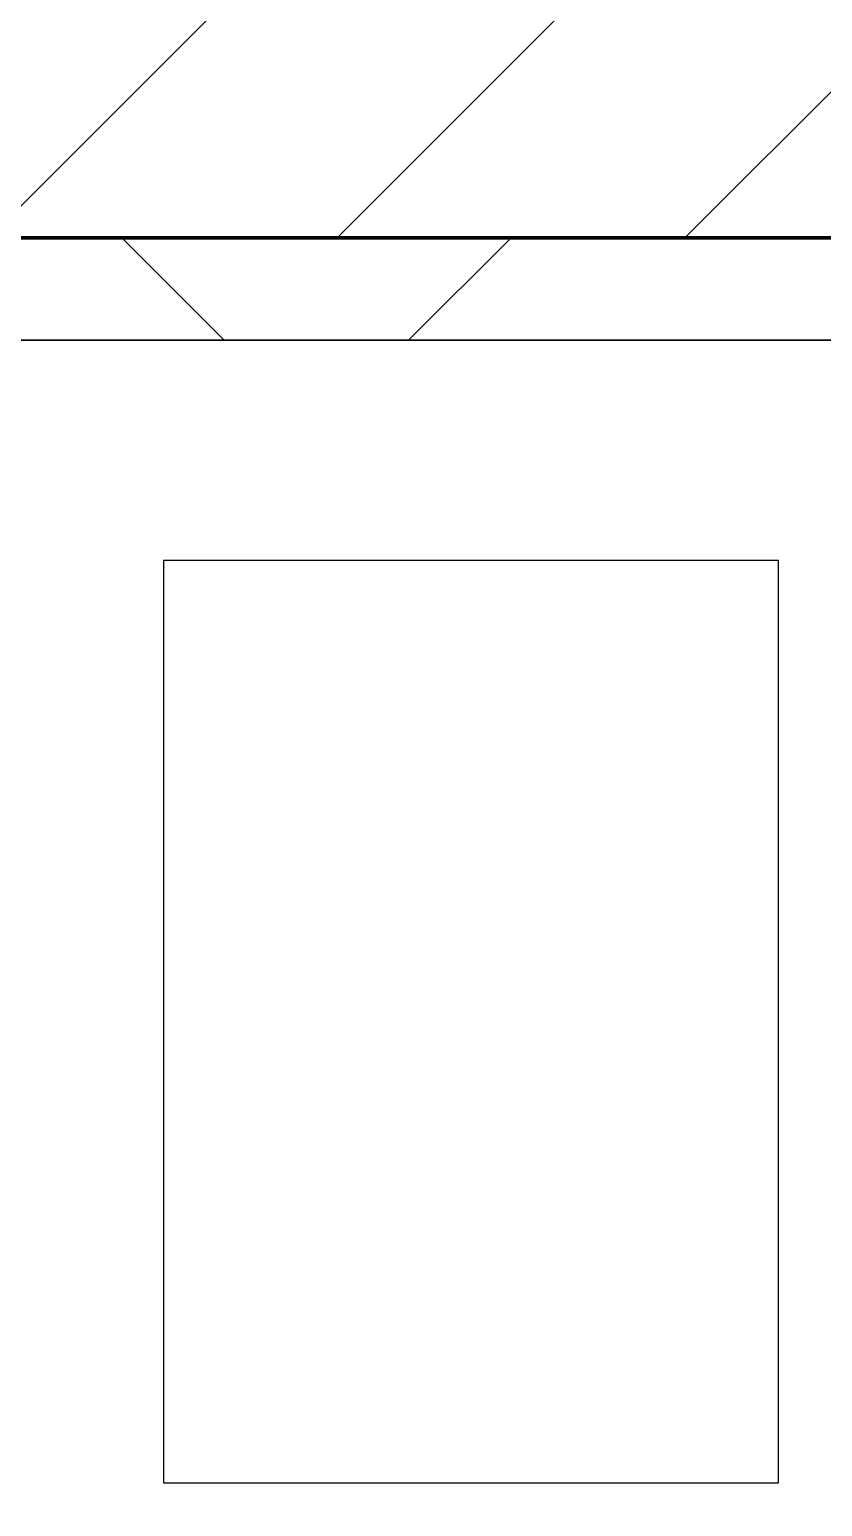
# Model space of a CAD drawing. Header units: millimetres. Extents: x -853228 to -744682, y -17776 to 32484.
# Drawn here: x -780998 to -780611, y 7325 to 8046 of the extents above; entities that cross this region are included whole.
import ezdxf
from ezdxf.xclip import XClip

# ---------------------------------------------------------------- set-up
doc = ezdxf.new("R2010")
doc.units = ezdxf.units.MM
doc.header["$XCLIPFRAME"] = 0
doc.layers.add('000 - WIPEOUT', color=250, linetype='Continuous')
doc.layers.add('A11_ALU.SOLID SHEET', color=2, linetype='Continuous')
for name, color, linetype, lineweight in [('A-GLAZ-CURT', 2, 'Continuous', 9), ('A-WALL', 5, 'Continuous', 35), ('A-WALL-FNSH', 2, 'Continuous', 35), ('A-WALL-PATT', 1, 'Continuous', 9)]:
    doc.layers.add(name, color=color, linetype=linetype, lineweight=lineweight)

# ---------------------------------------------------------------- blocks, each defined once
blk = doc.blocks.new('PPLS-PP19_Custom Tile Pattern - Custom Tile Pattern-V64-4281-01 ENLARGED LOWER PLATFORM LEVEL - REFLECTED CEILING PLAN - SHEET 2')
at = {"layer": 'A-GLAZ-CURT'}
for p, q in [((-300, 0), (300, 0)), ((300, 0), (-300, 0)), ((195.99, 0), (213.31, 0)), ((213.31, 0), (195.99, 0)), ((230.06, 0), (300, 0)), ((-300, -50), (300, -50)), ((300, -50), (-300, -50))]:
    blk.add_line(p, q, dxfattribs=at)
for points, knots in [([(-150.34, 0), (-150.07, 0), (-147.75, 0), (-142.6, 0), (-127.26, 0), (-107.3, 0), (-90.42, 0), (-75.26, 0), (-68.41, 0), (-65.12, 0), (-63.63, 0)], [-4948.728362, -4948.728362, -4948.728362, -4948.728362, -4883.323924, -4440.880425, -4054.690705, -3793.097032, -3402.597032, -3144.956779, -3050.982048, -2969.237017, -2969.237017, -2969.237017, -2969.237017]), ([(-26.75, 0), (-27.82, 0), (-36.18, 0), (-53.55, 0), (-78.2, 0), (-110.94, 0), (-130.52, 0), (-147.74, 0), (-149.07, 0)], [-8718.362214, -8718.362214, -8718.362214, -8718.362214, -8532.293389, -8073.216054, -7508.296369, -7004.680444, -6449.282163, -6277.220794, -6277.220794, -6277.220794, -6277.220794]), ([(-126.5, 0), (-122.44, 0), (-108.71, 0), (-86.68, 0), (-63.44, 0), (-54.4, 0), (-49.99, 0), (-46.87, 0), (-45.9, 0)], [-5231.017328, -5231.017328, -5231.017328, -5231.017328, -4994.692869, -4542.524482, -4008.285538, -3689.699207, -3546.54457, -3488.191564, -3488.191564, -3488.191564, -3488.191564]), ([(-46.15, 0), (-46.58, 0), (-49.04, 0), (-60.59, 0), (-81.23, 0), (-99.51, 0), (-114.02, 0), (-117.28, 0), (-118.78, 0)], [-1484.618509, -1484.618509, -1484.618509, -1484.618509, -1405.135169, -1060.00838, -740.068933, -229.489605, -116.330425, 0, 0, 0, 0]), ([(-45.82, 0), (-49.41, 0), (-60.54, 0), (-85.2, 0), (-105.18, 0), (-113.42, 0), (-114.94, 0)], [-3411.875505, -3411.875505, -3411.875505, -3411.875505, -2842.901703, -2193.204658, -1433.981041, -1187.033974, -1187.033974, -1187.033974, -1187.033974]), ([(-114.85, 0), (-113.65, 0), (-109.1, 0), (-98.9, 0), (-85.29, 0), (-71.67, 0), (-65.93, 0), (-65.07, 0)], [-3137.969889, -3137.969889, -3137.969889, -3137.969889, -3074.362186, -2902.289527, -2605.247022, -2322.099534, -2241.8264, -2241.8264, -2241.8264, -2241.8264]), ([(-114.84, 0), (-107.94, 0), (-91.34, 0), (-74.02, 0), (-62.74, 0), (-60.36, 0), (-59.97, 0)], [-6772.672037, -6772.672037, -6772.672037, -6772.672037, -6236.997189, -5713.340575, -5140.470607, -5006.787413, -5006.787413, -5006.787413, -5006.787413]), ([(-114.1, 0), (-113, 0), (-108.61, 0), (-96.78, 0), (-71.33, 0), (-42.53, 0), (-12.78, 0), (4.23, 0), (9.64, 0), (10.14, 0), (10.18, 0)], [-5602.276082, -5602.276082, -5602.276082, -5602.276082, -5430.283136, -5103.229623, -4799.173296, -4065.652676, -3589.737505, -3285.047089, -3066.359526, -3044.715262, -3044.715262, -3044.715262, -3044.715262]), ([(-45.86, 0), (-49.6, 0), (-58.24, 0), (-75.59, 0), (-94, 0), (-109.74, 0), (-113.27, 0), (-114.09, 0)], [-1688.707179, -1688.707179, -1688.707179, -1688.707179, -1466.981642, -1208.454564, -789.402658, -501.969187, -365.365831, -365.365831, -365.365831, -365.365831]), ([(-63.96, 0), (-64.13, 0), (-72.5, 0), (-80.63, 0), (-86.16, 0)], [-2171.769325, -2171.769325, -2171.769325, -2171.769325, -2007.031671, -1681.3698, -1681.3698, -1681.3698, -1681.3698]), ([(-29.03, 0), (-33.97, 0), (-43.74, 0), (-56.37, 0), (-71.66, 0), (-77.83, 0), (-82.66, 0), (-83.28, 0), (-83.28, 0)], [-2680.714891, -2680.714891, -2680.714891, -2680.714891, -2413.671296, -2161.752162, -2006.592567, -1646.621388, -1424.436217, -1393.971743, -1393.971743, -1393.971743, -1393.971743]), ([(-83.28, 0), (-83.28, 0), (-82.91, 0), (-76.14, 0), (-62.97, 0), (-48.14, 0), (-36.49, 0), (-33.57, 0), (-29.94, 0), (-28.57, 0)], [-1393.4169, -1393.4169, -1393.4169, -1393.4169, -1353.722004, -1274.333717, -1073.56893, -651.549973, -296.515819, -83.513472, 0, 0, 0, 0]), ([(-66.39, 0), (-66.39, 0), (-63.63, 0), (-57.13, 0), (-49.27, 0), (-46.29, 0)], [-2493.31794, -2493.31794, -2493.31794, -2493.31794, -2315.303971, -1809.437387, -1498.934542, -1498.934542, -1498.934542, -1498.934542]), ([(31.18, 0), (25.97, 0), (11.99, 0), (-16.92, 0), (-47.42, 0), (-65.77, 0), (-66.37, 0), (-66.38, 0)], [-4496.803627, -4496.803627, -4496.803627, -4496.803627, -4222.080604, -3745.412743, -2981.410125, -2542.574734, -2498.224237, -2498.224237, -2498.224237, -2498.224237]), ([(-63.63, 0), (-61.49, 0), (-57.39, 0), (-54.49, 0), (-45.2, 0), (-40.79, 0), (-40.46, 0), (-40.44, 0)], [-2969.237017, -2969.237017, -2969.237017, -2969.237017, -2851.217951, -2734.127174, -2474.780881, -2410.990208, -2350.645972, -2350.645972, -2350.645972, -2350.645972]), ([(-58.83, 0), (-58.37, 0), (-57.29, 0), (-54.23, 0), (-46.33, 0), (-42.62, 0), (-41.76, 0)], [-4859.52896, -4859.52896, -4859.52896, -4859.52896, -4680.891996, -4469.85053, -4321.566175, -4270.495146, -4270.495146, -4270.495146, -4270.495146]), ([(-51.83, 0), (-51.83, 0), (-51.78, 0), (-48.88, 0), (-47.56, 0), (-46.96, 0)], [-632.814994, -632.814994, -632.814994, -632.814994, -627.965721, -508.377888, -386.946528, -386.946528, -386.946528, -386.946528]), ([(76.63, 0), (74.8, 0), (67.65, 0), (53.52, 0), (37, 0), (24.07, 0), (12.82, 0), (-2.9, 0), (-20.62, 0), (-32.81, 0), (-44.85, 0), (-51.43, 0), (-51.79, 0)], [-3095.572228, -3095.572228, -3095.572228, -3095.572228, -2950.589685, -2634.532728, -2313.748533, -2106.613311, -1925.670641, -1617.263037, -1290.787923, -1039.307308, -819.71621, -644.910881, -644.910881, -644.910881, -644.910881]), ([(-36.33, 0), (-36.43, 0), (-37.27, 0), (-43.4, 0), (-45, 0), (-45.92, 0)], [-1855.773136, -1855.773136, -1855.773136, -1855.773136, -1810.870157, -1672.078046, -1499.409233, -1499.409233, -1499.409233, -1499.409233]), ([(-45.88, 0), (-40.88, 0), (-33.11, 0), (-29.82, 0), (-29.19, 0)], [-1484.914679, -1484.914679, -1484.914679, -1484.914679, -963.711516, -666.19313, -666.19313, -666.19313, -666.19313]), ([(-45.85, 0), (-42.96, 0), (-30.11, 0), (-18.03, 0), (8.61, 0), (15.02, 0), (22.91, 0), (31, 0), (39.04, 0), (51.19, 0), (58.74, 0), (61.34, 0), (61.45, 0)], [-3487.344885, -3487.344885, -3487.344885, -3487.344885, -3315.260113, -2864.387349, -2439.246196, -2084.094819, -1956.422387, -1818.904206, -1645.594513, -1443.202566, -1228.752106, -1120.932285, -1120.932285, -1120.932285, -1120.932285]), ([(-36.62, 0), (-36.62, 0), (-40.35, 0), (-42.36, 0), (-44.6, 0), (-45.13, 0)], [-4069.478503, -4069.478503, -4069.478503, -4069.478503, -3858.647035, -3538.256648, -3449.24608, -3449.24608, -3449.24608, -3449.24608]), ([(9.32, 0), (9.08, 0), (7.65, 0), (2.57, 0), (-12.23, 0), (-25.64, 0), (-36.75, 0), (-43.58, 0), (-45.04, 0)], [-2922.926651, -2922.926651, -2922.926651, -2922.926651, -2882.788014, -2720.818881, -2518.50168, -2125.455881, -1792.521578, -1705.040547, -1705.040547, -1705.040547, -1705.040547]), ([(-41.76, 0), (-39.9, 0), (-37.72, 0), (-36.92, 0), (-36.77, 0)], [-4270.495146, -4270.495146, -4270.495146, -4270.495146, -4161.040818, -4106.245333, -4106.245333, -4106.245333, -4106.245333]), ([(-36.78, 0), (-32.43, 0), (-19.22, 0), (0.91, 0), (16.51, 0), (22.4, 0)], [-6191.144455, -6191.144455, -6191.144455, -6191.144455, -5862.463379, -5340.621928, -5030.30487, -5030.30487, -5030.30487, -5030.30487]), ([(-36.29, 0), (-36.29, 0), (-34.66, 0), (-28.88, 0), (-26.95, 0), (-26.54, 0)], [-9150.272121, -9150.272121, -9150.272121, -9150.272121, -9057.163041, -8919.836787, -8834.607043, -8834.607043, -8834.607043, -8834.607043]), ([(30.82, 0), (29.27, 0), (20.14, 0), (3.54, 0), (-16.58, 0), (-34.76, 0), (-36.04, 0)], [-10462.034656, -10462.034656, -10462.034656, -10462.034656, -10363.088938, -9884.23066, -9424.652049, -9182.880979, -9182.880979, -9182.880979, -9182.880979]), ([(-33.34, 0), (-33.34, 0), (-32.93, 0), (-31.16, 0), (-30.52, 0)], [-2415.024266, -2415.024266, -2415.024266, -2415.024266, -2357.633367, -2323.618664, -2323.618664, -2323.618664, -2323.618664]), ([(70.61, 0), (66.16, 0), (55.8, 0), (39.61, 0), (24.74, 0), (2.64, 0), (-17.84, 0), (-30.57, 0), (-31.82, 0), (-32, 0)], [-4647.237329, -4647.237329, -4647.237329, -4647.237329, -4326.416877, -4098.545751, -3766.694881, -3333.063701, -2994.501669, -2698.150104, -2614.070998, -2614.070998, -2614.070998, -2614.070998]), ([(-30.76, 0), (-30.73, 0), (-29.99, 0), (-23.47, 0), (-15.75, 0), (-15.19, 0)], [-54176.191683, -54176.191683, -54176.191683, -54176.191683, -54157.274271, -53749.15266, -53717.791567, -53717.791567, -53717.791567, -53717.791567]), ([(-30.52, 0), (-27.11, 0), (-17.83, 0), (5.99, 0), (22.06, 0), (37.44, 0), (45.92, 0), (57.76, 0), (64.47, 0), (72.74, 0), (75.22, 0), (76.03, 0), (76.21, 0)], [-2323.618664, -2323.618664, -2323.618664, -2323.618664, -2142.497158, -1716.209403, -1206.526904, -1089.329421, -901.315459, -753.071572, -495.328968, -421.953223, -334.951786, -290.452333, -290.452333, -290.452333, -290.452333]), ([(-13, 0), (-14.35, 0), (-17.68, 0), (-25.97, 0), (-29.52, 0), (-30.21, 0)], [-55207.591944, -55207.591944, -55207.591944, -55207.591944, -54789.006179, -54461.685999, -54290.791712, -54290.791712, -54290.791712, -54290.791712]), ([(8.33, 0), (8.19, 0), (7.18, 0), (0.32, 0), (-13.89, 0), (-24.92, 0), (-29.03, 0)], [-3574.286521, -3574.286521, -3574.286521, -3574.286521, -3526.962355, -3285.499107, -2903.012179, -2680.714891, -2680.714891, -2680.714891, -2680.714891]), ([(-28.98, 0), (-28.66, 0), (-27.39, 0), (-24.45, 0), (-22.56, 0)], [-166.548282, -166.548282, -166.548282, -166.548282, -102.06493, 0, 0, 0, 0]), ([(-28.57, 0), (-26.93, 0), (-20.29, 0), (-11.45, 0), (2.08, 0), (13.15, 0), (21.24, 0), (24.62, 0), (24.72, 0), (24.72, 0)], [-5361.429781, -5361.429781, -5361.429781, -5361.429781, -5261.36855, -5050.479954, -4785.90057, -4596.498881, -4445.288762, -4384.376941, -4376.041937, -4376.041937, -4376.041937, -4376.041937]), ([(-22.56, 0), (-20.27, 0), (-17.03, 0), (-11.36, 0), (-7.66, 0), (-6.6, 0), (-6.44, 0)], [-56468.192263, -56468.192263, -56468.192263, -56468.192263, -56344.022017, -56303.229861, -56166.290093, -56124.392176, -56124.392176, -56124.392176, -56124.392176]), ([(-15.19, 0), (-13.07, 0), (1.35, 0), (16.4, 0), (22, 0)], [-461.142613, -461.142613, -461.142613, -461.142613, -429.606584, -411.393289, -411.393289, -411.393289, -411.393289]), ([(-6.54, 0), (-6.73, 0), (-7.2, 0), (-7.6, 0), (-7.79, 0)], [-56009.792147, -56009.792147, -56009.792147, -56009.792147, -55949.290093, -55895.192118, -55895.192118, -55895.192118, -55895.192118]), ([(-2.63, 0), (-2.47, 0), (-1.22, 0), (4.92, 0), (15.97, 0), (22.54, 0), (24.49, 0)], [-226.825321, -226.825321, -226.825321, -226.825321, -220.269177, -206.416616, -198.214427, -187.717507, -187.717507, -187.717507, -187.717507]), ([(103.09, 0), (101.08, 0), (86.31, 0), (63.34, 0), (35.84, 0), (12, 0), (3.08, 0), (-1.67, 0), (-2.25, 0)], [-375.435014, -375.435014, -375.435014, -375.435014, -369.147452, -330.153101, -307.516438, -285.83788, -246.234814, -234.646884, -234.646884, -234.646884, -234.646884]), ([(24.69, 0), (24.54, 0), (20.99, 0), (15.48, 0), (10.8, 0), (9.63, 0)], [-4368.572414, -4368.572414, -4368.572414, -4368.572414, -4306.476363, -4080.000647, -3772.857994, -3772.857994, -3772.857994, -3772.857994]), ([(22.57, 0), (22.12, 0), (19.88, 0), (18.85, 0), (18.16, 0)], [-6004.223754, -6004.223754, -6004.223754, -6004.223754, -5972.647715, -5832.674503, -5832.674503, -5832.674503, -5832.674503]), ([(91.98, 0), (88.89, 0), (84.13, 0), (74.4, 0), (62.26, 0), (51.85, 0), (43.81, 0), (30.55, 0), (24.79, 0), (22.98, 0)], [-7427.922054, -7427.922054, -7427.922054, -7427.922054, -7135.649961, -6924.452779, -6738.82075, -6548.303034, -6314.283804, -6135.05769, -6013.763525, -6013.763525, -6013.763525, -6013.763525]), ([(23.05, 0), (29.21, 0), (49.25, 0), (88.72, 0), (120.63, 0), (138.28, 0), (138.53, 0)], [-410.253262, -410.253262, -410.253262, -410.253262, -390.253598, -346.313304, -291.370682, -290.5735, -290.5735, -290.5735, -290.5735]), ([(23.05, 0), (31.52, 0), (49.39, 0), (70.92, 0), (82.12, 0), (83.66, 0)], [-5018.830639, -5018.830639, -5018.830639, -5018.830639, -4573.028122, -4094.177415, -3869.465285, -3869.465285, -3869.465285, -3869.465285]), ([(27.44, 0), (27.9, 0), (29.54, 0), (38.07, 0), (53.39, 0), (71.67, 0), (84.83, 0), (85.83, 0), (90.25, 0), (92.02, 0)], [-5037.309798, -5037.309798, -5037.309798, -5037.309798, -4887.603822, -4705.298446, -4353.683244, -3960.84581, -3759.045785, -3336.541051, -2968.284992, -2968.284992, -2968.284992, -2968.284992]), ([(27.89, 0), (29.09, 0), (33.4, 0), (48.37, 0), (71.92, 0), (100.57, 0), (116.36, 0), (128.63, 0), (128.95, 0)], [-147.777612, -147.777612, -147.777612, -147.777612, -135.792042, -118.513713, -97.899267, -63.759246, -39.050993, -35.895543, -35.895543, -35.895543, -35.895543]), ([(53.18, 0), (53.06, 0), (52.22, 0), (44.99, 0), (36.46, 0), (30.82, 0)], [-622.740158, -622.740158, -622.740158, -622.740158, -566.066452, -360.610861, 0, 0, 0, 0]), ([(136.44, 0), (121.66, 0), (86.93, 0), (51.16, 0), (31.18, 0)], [-106.750556, -106.750556, -106.750556, -106.750556, -59.610984, 0, 0, 0, 0]), ([(159.99, 0), (155.3, 0), (141.79, 0), (109.77, 0), (76.86, 0), (57.82, 0), (46.51, 0), (41.18, 0), (36.02, 0), (35.54, 0), (35.54, 0)], [-506.475593, -506.475593, -506.475593, -506.475593, -458.593899, -401.860199, -357.622665, -341.267687, -334.000314, -326.15566, -319.318397, -317.489778, -317.489778, -317.489778, -317.489778]), ([(36.29, 0), (37.77, 0), (48.82, 0), (64.79, 0), (80.95, 0), (90.75, 0), (91.08, 0)], [-314.598523, -314.598523, -314.598523, -314.598523, -305.899624, -287.17622, -249.500363, -248.179537, -248.179537, -248.179537, -248.179537]), ([(61.47, 0), (61.47, 0), (61.21, 0), (54.61, 0), (53.71, 0), (53.56, 0)], [-1113.311073, -1113.311073, -1113.311073, -1113.311073, -1096.402191, -891.204116, -747.28819, -747.28819, -747.28819, -747.28819]), ([(76.22, 0), (75.58, 0), (73.64, 0), (71.05, 0), (70.61, 0)], [-193.634889, -193.634889, -193.634889, -193.634889, -31.537676, 0, 0, 0, 0]), ([(92.01, 0), (104.96, 0), (124.66, 0), (132.42, 0), (134.6, 0)], [-246.927122, -246.927122, -246.927122, -246.927122, -194.761443, -152.241002, -152.241002, -152.241002, -152.241002]), ([(114.39, 0), (114.2, 0), (112.08, 0), (105.42, 0), (96.78, 0), (93.84, 0), (93.08, 0)], [-8148.58938, -8148.58938, -8148.58938, -8148.58938, -8105.191388, -7723.759874, -7531.75727, -7462.392379, -7462.392379, -7462.392379, -7462.392379]), ([(94.4, 0), (94.4, 0), (94.64, 0), (99.11, 0), (108.97, 0), (120.79, 0), (139.94, 0), (163.31, 0), (185.23, 0), (193.62, 0), (194.69, 0), (194.79, 0)], [-2348.345796, -2348.345796, -2348.345796, -2348.345796, -2310.419338, -2233.599744, -2052.234781, -1843.028543, -1530.39897, -1095.004608, -529.74427, -295.064701, -265.121568, -265.121568, -265.121568, -265.121568]), ([(129.02, 0), (129.02, 0), (124.41, 0), (122.35, 0), (114.96, 0), (108.04, 0), (103.09, 0)], [-35.386604, -35.386604, -35.386604, -35.386604, -31.430235, -22.807238, -15.488593, 0, 0, 0, 0]), ([(157.9, 0), (156.77, 0), (151.67, 0), (143.29, 0), (134.04, 0), (126.24, 0), (118.6, 0), (114.23, 0), (111.98, 0), (105.66, 0), (105.23, 0), (105.23, 0)], [-10292.955006, -10292.955006, -10292.955006, -10292.955006, -10098.273015, -9847.788484, -9677.714971, -9567.007022, -9453.21225, -9220.200448, -9012.77275, -8966.157302, -8929.495943, -8929.495943, -8929.495943, -8929.495943]), ([(105.26, 0), (105.52, 0), (111.01, 0), (112.65, 0), (113.59, 0)], [-8920.561005, -8920.561005, -8920.561005, -8920.561005, -8814.835624, -8577.462505, -8577.462505, -8577.462505, -8577.462505]), ([(128.58, 0), (128.8, 0), (130.16, 0), (139.26, 0), (152.67, 0), (159.31, 0), (160.78, 0), (161.09, 0)], [-633.326174, -633.326174, -633.326174, -633.326174, -627.736123, -618.981161, -602.094757, -592.980799, -589.871437, -589.871437, -589.871437, -589.871437]), ([(137.1, 0), (136, 0), (133.64, 0), (129.87, 0), (129.11, 0)], [-670.405967, -670.405967, -670.405967, -670.405967, -651.020627, -640.742133, -640.742133, -640.742133, -640.742133]), ([(161.09, 0), (160.96, 0), (160.18, 0), (158.35, 0), (157.85, 0), (157.77, 0)], [-10686.450785, -10686.450785, -10686.450785, -10686.450785, -10666.779182, -10580.760289, -10550.278881, -10550.278881, -10550.278881, -10550.278881]), ([(159.98, 0), (159.77, 0), (158.71, 0), (158.33, 0), (158.3, 0)], [-131.062296, -131.062296, -131.062296, -131.062296, -129.632772, -123.352749, -123.352749, -123.352749, -123.352749]), ([(159.07, 0), (159.13, 0), (159.6, 0), (160.13, 0), (160.63, 0)], [-115.643202, -115.643202, -115.643202, -115.643202, -114.681583, -107.933655, -107.933655, -107.933655, -107.933655]), ([(300, 0), (286.53, 0), (254.22, 0), (207.11, 0), (178.17, 0), (162.74, 0), (160.73, 0)], [-285.253232, -285.253232, -285.253232, -285.253232, -244.693688, -187.987675, -143.776725, -132.575437, -132.575437, -132.575437, -132.575437]), ([(160.92, 0), (162.37, 0), (166.2, 0), (174.15, 0), (185.98, 0), (208.82, 0), (219.42, 0), (230.06, 0)], [-106.622689, -106.622689, -106.622689, -106.622689, -87.660824, -65.295536, -41.623857, -24.459831, 0, 0, 0, 0]), ([(193.8, 0), (193.33, 0), (190.11, 0), (183.13, 0), (171, 0), (163.08, 0), (162.1, 0), (161.78, 0)], [-11665.349007, -11665.349007, -11665.349007, -11665.349007, -11565.880756, -11105.624034, -10839.086983, -10768.332124, -10721.828131, -10721.828131, -10721.828131, -10721.828131]), ([(168.37, 0), (167.68, 0), (165.87, 0), (163.56, 0), (162.06, 0)], [-543.375029, -543.375029, -543.375029, -543.375029, -530.793311, -513.85548, -513.85548, -513.85548, -513.85548]), ([(162.75, 0), (165.4, 0), (170.91, 0), (172.61, 0), (172.61, 0)], [-111.264224, -111.264224, -111.264224, -111.264224, -56.742688, -19.085662, -19.085662, -19.085662, -19.085662]), ([(247.1, 0), (246.76, 0), (245.04, 0), (238.34, 0), (226.56, 0), (221.1, 0), (200.27, 0), (182.99, 0), (174.27, 0), (169.67, 0), (168.99, 0)], [-9649.085549, -9649.085549, -9649.085549, -9649.085549, -9581.591397, -9406.094246, -9221.510254, -9016.44624, -8717.832359, -8253.978395, -8152.463617, -8069.855175, -8069.855175, -8069.855175, -8069.855175]), ([(215.22, 0), (214.62, 0), (210.55, 0), (203.98, 0), (187.54, 0), (175.3, 0), (169.49, 0)], [-203.825446, -203.825446, -203.825446, -203.825446, -198.527383, -184.406837, -162.427601, -142.916156, -142.916156, -142.916156, -142.916156]), ([(171.51, 0), (176.48, 0), (193.23, 0), (201.73, 0), (208.81, 0), (213.9, 0), (241.96, 0), (266.73, 0), (281.71, 0), (291.71, 0), (296.52, 0), (297.86, 0), (298.09, 0)], [-7971.819559, -7971.819559, -7971.819559, -7971.819559, -7784.112253, -7606.717214, -7289.299508, -7042.621073, -6582.165592, -6068.460911, -5766.029927, -5566.724884, -5280.360606, -5199.253518, -5199.253518, -5199.253518, -5199.253518]), ([(172.07, 0), (177.66, 0), (187.87, 0), (201.08, 0), (207.47, 0), (213.96, 0), (215.11, 0)], [-255.364076, -255.364076, -255.364076, -255.364076, -237.955587, -223.92608, -215.862851, -208.75215, -208.75215, -208.75215, -208.75215]), ([(300, 0), (288.22, 0), (262, 0), (230.43, 0), (219.94, 0), (219.02, 0)], [-12528.858583, -12528.858583, -12528.858583, -12528.858583, -11905.454923, -11162.864862, -10856.732305, -10856.732305, -10856.732305, -10856.732305]), ([(219.9, 0), (220.86, 0), (227.84, 0), (242.06, 0), (246.54, 0), (246.96, 0)], [-10670.940496, -10670.940496, -10670.940496, -10670.940496, -10511.382485, -9925.173265, -9834.877357, -9834.877357, -9834.877357, -9834.877357]), ([(284.76, 0), (284.76, 0), (285.09, 0), (287.47, 0), (293.59, 0), (297.76, 0), (300, 0)], [-4110.630118, -4110.630118, -4110.630118, -4110.630118, -4053.389046, -3959.664717, -3862.421465, -3746.95702, -3746.95702, -3746.95702, -3746.95702]), ([(297.38, 0), (295.84, 0), (291.62, 0), (285.38, 0), (284.87, 0)], [-4803.172655, -4803.172655, -4803.172655, -4803.172655, -4358.271401, -4143.037883, -4143.037883, -4143.037883, -4143.037883])]:
    blk.add_open_spline(points, degree=3, knots=knots, dxfattribs=at)
for points in [[(-44.93, 0), (-43.19, 0), (-40.22, 0), (-36.78, 0)], [(-39.84, 0), (-39.08, 0), (-38.11, 0), (-37.36, 0)], [(18.16, 0), (19.06, 0), (20.69, 0), (22.01, 0)], [(23.3, 0), (25.01, 0), (25.72, 0), (26.12, 0)], [(24.49, 0), (25.23, 0), (25.72, 0), (26.04, 0)], [(80.35, 0), (79.57, 0), (78.27, 0), (76.63, 0)], [(84.06, 0), (83.48, 0), (82.41, 0), (81.72, 0)], [(92.75, 0), (93.35, 0), (93.9, 0), (94.33, 0)], [(161.39, 0), (162.04, 0), (162.39, 0), (162.75, 0)], [(168.74, 0), (168.74, 0), (169.81, 0), (171.51, 0)], [(195.11, 0), (194.91, 0), (194.44, 0), (193.8, 0)]]:
    blk.add_open_spline(points, degree=3, dxfattribs=at)
blk = doc.blocks.new('PPLS-PP19_Custom Tile Pattern - Custom Tile Pattern-V65-4281-01 ENLARGED LOWER PLATFORM LEVEL - REFLECTED CEILING PLAN - SHEET 2')
at = {"layer": 'A-GLAZ-CURT'}
for p, q in [((-300, 0), (300, 0)), ((300, 0), (-300, 0)), ((-293.07, 0), (-275.75, 0)), ((-275.75, 0), (-293.07, 0)), ((-300, -50), (300, -50)), ((300, -50), (-300, -50))]:
    blk.add_line(p, q, dxfattribs=at)
at = {"layer": 'A-GLAZ-CURT', "flags": 128}
for points in [[(-300, 0), (-291.56, 0), (-283.3, 0)], [(-283.55, 0), (-291.73, 0), (-300, 0)]]:
    blk.add_lwpolyline(points, dxfattribs=at)
at = {"layer": 'A-GLAZ-CURT'}
for points, knots in [([(-300, 0), (-284.65, 0), (-236.57, 0), (-174.61, 0), (-129.95, 0), (-110.8, 0), (-99.5, 0), (-91.46, 0)], [-5323.127839, -5323.127839, -5323.127839, -5323.127839, -4502.809032, -2700.551212, -1002.059161, -460.363443, 0, 0, 0, 0]), ([(-163.62, 0), (-179.19, 0), (-215.5, 0), (-262.56, 0), (-294.48, 0), (-300, 0)], [-16345.600353, -16345.600353, -16345.600353, -16345.600353, -15131.813646, -13729.592194, -13439.944408, -13439.944408, -13439.944408, -13439.944408])]:
    blk.add_open_spline(points, degree=3, knots=knots, dxfattribs=at)
blk = doc.blocks.new('*U516')
at = {"layer": 'A-GLAZ-CURT', "rotation": 180}
for name, p in [('PPLS-PP19_Custom Tile Pattern - Custom Tile Pattern-V65-4281-01 ENLARGED LOWER PLATFORM LEVEL - REFLECTED CEILING PLAN - SHEET 2', (20400, 4315)), ('PPLS-PP19_Custom Tile Pattern - Custom Tile Pattern-V64-4281-01 ENLARGED LOWER PLATFORM LEVEL - REFLECTED CEILING PLAN - SHEET 2', (21000, 4315))]:
    blk.add_blockref(name, p, dxfattribs=at)
blk = doc.blocks.new('*U903')
at = {"color": 3}
blk.add_wipeout([(-225, 1550), (225, 1550), (225, 1250), (-225, 1250)], dxfattribs=at).dxf.layer = '000 - WIPEOUT'
at = {"layer": 'A11_ALU.SOLID SHEET', "color": 0, "linetype": 'ByBlock'}
blk.add_lwpolyline([(-225, 1250), (225, 1250), (225, 1550), (-225, 1550)], close=True, dxfattribs=at)
blk = doc.blocks.new('*U986')
blk.add_lwpolyline([(-38349, 4315), (-38349, 2757.5), (-41450, 2757.5), (-41450, 4315), (-49246.8, 4315), (-49246.8, 550), (-30509.06, 550), (-30509.06, 4315), (-38349, 4315)])
at = {"layer": 'A11_ALU.SOLID SHEET', "linetype": 'ByBlock', "rotation": 90}
blk.add_blockref('*U903', (-34700, 3982.5), dxfattribs=at)

msp = doc.modelspace()

# ---------------------------------------------------------------- hatches: boundary and pattern name
at = {"layer": 'A-WALL-PATT', "lineweight": 9}
h = msp.add_hatch(dxfattribs=at)
h.set_pattern_fill('FP_2', color=256, style=0, pattern_type=2)
h.set_pattern_definition([(45, (0, 0), (-84.852814, 84.852814), [])])
h.paths.add_polyline_path([(-778775.03, 7944.02), (-778775.03, 8144.02), (-783082.37, 8144.02), (-783082.37, 7944.02), (-780382.37, 7944.02), (-780382.37, 7994.02), (-779182.37, 7994.02), (-779182.37, 7944.02), (-779050.8, 7944.02)])

# ---------------------------------------------------------------- linework, layer by layer
at = {"layer": 'A-WALL', "color": 7, "lineweight": 70}
for p, q in [((-780382.37, 7944.02), (-783032.37, 7944.02)), ((-783032.37, 7944.02), (-780382.37, 7944.02))]:
    msp.add_line(p, q, dxfattribs=at)

# ---------------------------------------------------------------- block references
ref = msp.add_blockref('*U986', (-744682.37, 3579.02))
XClip(ref).set_block_clipping_path([(-104690.1238047113, -9620.0077451946), (-34092.6543255158, 14393.0014498748)])

# ---------------------------------------------------------------- next in the draw order: hatches: boundary and pattern name
at = {"layer": 'A-WALL-PATT', "lineweight": 9}
h = msp.add_hatch(dxfattribs=at)
h.set_pattern_fill('FP_3', color=256, style=0, pattern_type=2)
h.set_pattern_definition([(45, (0, 0), (-212.13203, 212.13203), []), (135, (0, 0), (-212.13203, -212.13203), [])])
h.paths.add_polyline_path([(-779257.63, 7894.02), (-778775.03, 7894.02), (-778775.03, 7944.02), (-779182.37, 7944.02), (-779182.37, 7904.02), (-780238.41, 7904.02), (-780216.03, 7894.02), (-779326.57, 7894.02)])
h.paths.add_polyline_path([(-780636.49, 7894.02), (-780326.34, 7894.02), (-780348.72, 7904.02), (-780382.37, 7904.95), (-780382.37, 7944.02), (-783032.37, 7944.02), (-783032.37, 7894.02), (-780705.43, 7894.02)])

# ---------------------------------------------------------------- next in the draw order: linework, layer by layer
msp.add_spline([(-835882.37, 3579.02), (-801682.37, 12088.47), (-758836, 27096.51), (-744682.37, 3579.02)], degree=3)
at = {"layer": 'A-WALL-FNSH', "color": 250}
msp.add_line((-780382.37, 7894.02), (-783032.37, 7894.02), dxfattribs=at)

# ---------------------------------------------------------------- next in the draw order: block references
msp.add_blockref('*U516', (-801682.37, 3579.02))

doc.saveas('drawing.dxf')
